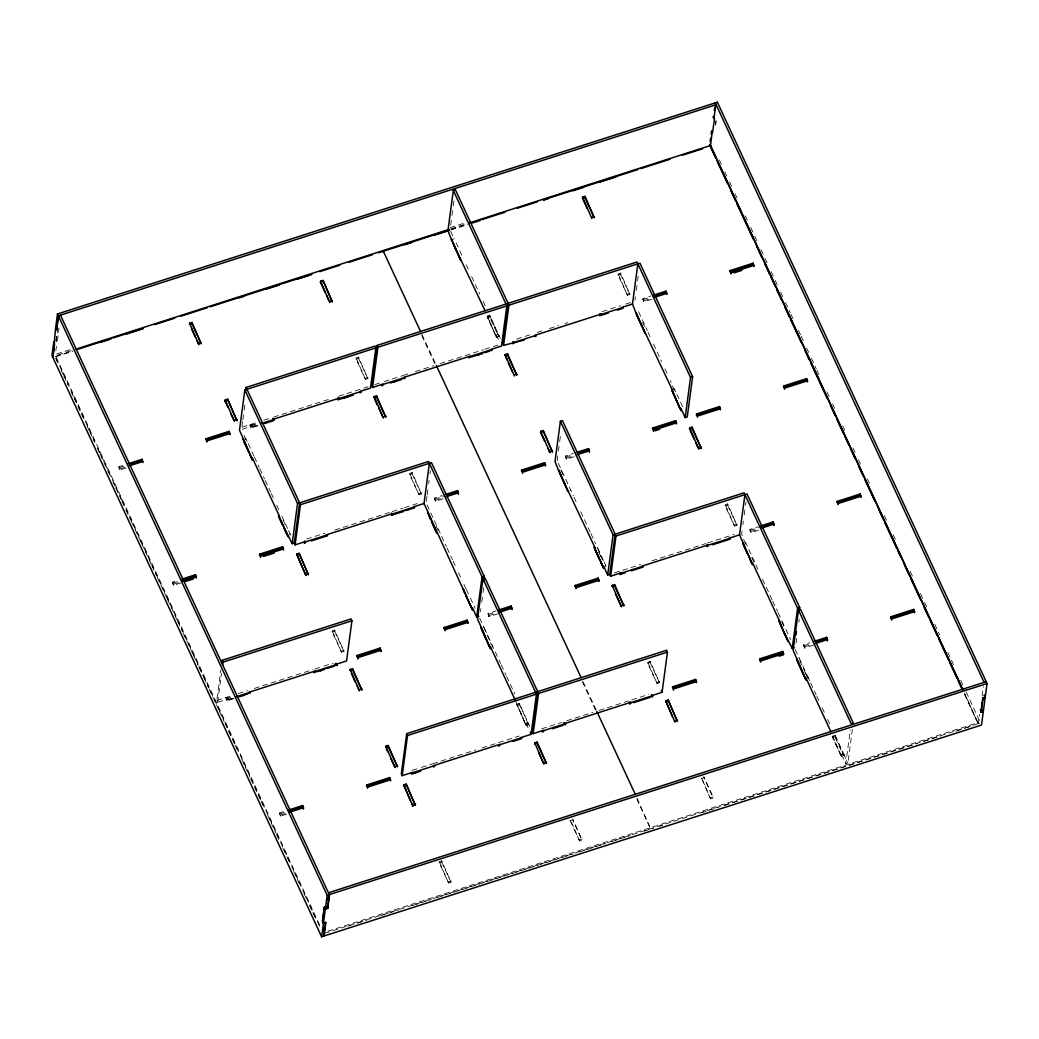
<?xml version="1.0" encoding="UTF-8"?>
<svg xmlns="http://www.w3.org/2000/svg" width="1039" height="1039" viewBox="0 0 1039 1039"><rect width="100%" height="100%" fill="white"/><g stroke="black" fill="none" stroke-linecap="round" stroke-linejoin="round"><path stroke-width="0.75" stroke-dasharray="5 3.75" d="M56.496 336.363L55.885 340.961L56.885 343.117M57.937 328.129L56.184 341.208L57.041 343.039L58.976 328.519M55.859 350.792L56.47 346.195M126.005 467.992L119.875 469.953L118.875 467.81L119.03 466.68L125.161 464.706M119.875 469.953L119.03 466.68M181.072 582.905L173.409 585.36L172.565 582.087L177.162 580.606M173.409 585.36L172.565 582.087M242.645 421.431L241.568 429.471L252.022 426.107L251.165 424.263L251.854 427.432L257.815 425.509M242.853 419.821L243.931 411.782M244.152 410.171L245.217 402.145M245.412 439.016L245.568 437.887L247.581 442.224M245.672 439.991L244.009 434.731M250.88 427.925L250.022 424.639L250.88 427.925L258.542 425.458M251.854 427.432L252.022 426.107M233.892 698.364L227.918 700.286L227.242 697.117L228.099 698.961L217.645 702.312L216.787 700.481L220.865 669.934M217.645 702.312L221.502 673.389M226.944 700.767L226.099 697.494L226.944 700.767L233.074 698.805M227.918 700.286L228.099 698.961M289.803 535.137L289.985 533.825M286.608 814.212L280.478 816.173L279.491 814.031L279.634 812.901L285.764 810.927M280.478 816.173L279.634 812.901M356.039 359.091L356.182 357.948L358.624 357.169L367.871 378.56L365.429 379.339L356.039 359.091L358.481 358.299L358.624 357.169M365.429 379.339L356.182 357.948M332.103 631.933L332.259 630.803L334.701 630.024L343.948 651.414L341.506 652.193L332.103 631.933L334.545 631.154L334.701 630.024M341.506 652.193L332.259 630.803M409.574 474.498L409.73 473.355L412.158 472.576L421.405 493.967L418.977 494.746L409.574 474.498L412.015 473.706L412.158 472.576M450.679 225.164L451.757 217.125M451.965 215.515L453.043 207.475M453.251 205.865L453.9 201.047M418.977 494.746L409.73 473.355M453.887 239.528L454.03 238.399M426.964 496.408L426.107 502.837L440.952 534.825M427.185 494.798L427.821 489.979M428.678 483.551L429.107 480.33M429.977 473.901L430.406 470.693M443.082 498.824L435.419 501.292L434.419 499.136L434.562 498.006L442.237 495.551M435.419 501.292L434.562 498.006M496.187 336.324L496.356 335.013L498.447 334.337L498.278 335.662L489.733 317.246L489.901 315.921L487.811 316.596L487.642 317.908L496.187 336.324L499.032 335.389L498.876 336.519L496.434 337.311L487.187 315.921L489.629 315.129L500.279 338.285M498.876 336.519L489.629 315.129M496.434 337.311L487.187 315.921M439.185 862.747L439.328 861.617L441.77 860.837L451.017 882.228L448.575 883.007L439.185 862.747L441.627 861.967L441.77 860.837M480.512 611.815L480.94 608.594M481.797 602.165L482.862 594.126M483.083 592.529L483.719 587.697M448.575 883.007L439.328 861.617M483.642 626.66L491.551 645.154M498.149 613.737L488.953 616.698L488.109 613.413L495.772 610.958M488.953 616.698L488.109 613.413M492.291 647.18L492.46 645.868M516.071 701.935L525.786 724.586L528.63 723.651L528.487 724.78L526.046 725.56L516.799 704.169L519.24 703.39L529.89 726.547M519.24 703.39L528.487 724.78M557.112 460.797L558.19 452.757M558.398 451.147L559.476 443.108M559.683 441.51L560.761 433.471M525.786 724.586L525.968 723.261L528.059 722.599L527.877 723.91M526.046 725.56L516.799 704.169M561.203 471.316L561.385 470.005M574.073 456.783L566.411 459.251L565.424 457.095L565.567 455.965L573.229 453.511M566.411 459.251L565.567 455.965M570.346 490.603L570.502 489.473M618.036 275.01L618.192 273.88L620.634 273.088L629.881 294.479L627.439 295.271L618.036 275.01L620.478 274.231L620.634 273.088M627.439 295.271L618.192 273.88M635.011 300.128L635.439 296.92M636.297 290.491L637.362 282.452M637.582 280.842L638.219 276.023M579.58 840.967L570.177 820.719L570.333 819.576L579.58 840.967L582.022 840.187L572.775 818.797M605.347 566.476L605.529 565.151M651.544 299.349L643.881 301.804L642.881 299.661L643.037 298.518L650.7 296.063M643.881 301.804L643.037 298.518M674.012 389.638L674.168 388.495L676.181 392.846M674.272 390.612L670.389 380.547M715.559 124.044L715.975 120.966M715.598 125.109L716.183 120.758M647.648 663.272L647.804 662.142L650.232 661.349L659.479 682.74L657.051 683.519L647.648 663.272L650.089 662.479L650.232 661.349M657.051 683.519L647.804 662.142M725.118 505.824L725.261 504.694L727.703 503.902L736.95 525.292L734.508 526.085L725.118 505.824L727.547 505.045L727.703 503.902M734.508 526.085L725.261 504.694M710.585 798.926L701.338 777.549L710.585 798.926L713.027 798.147L713.17 797.017L703.78 776.756L713.027 798.147M742.08 530.942L741.651 534.163L745.742 544.696M742.937 524.513L743.366 521.305M744.223 514.876L745.301 506.837M745.508 505.227L745.937 502.019M745.495 543.709L745.638 542.579L755.041 562.839M758.613 530.163L750.95 532.617L749.95 530.461L750.106 529.332L757.769 526.877M750.95 532.617L750.106 529.332M796.043 643.141L796.692 638.323M798.835 622.244L799.264 619.023M813.693 645.076L804.485 648.024L803.641 644.738L809.771 642.777M804.485 648.024L803.641 644.738M807.822 678.506L808.004 677.194L810.03 681.571M841.33 755.911L832.784 737.495L832.966 736.183L835.057 735.508L834.875 736.833L843.421 755.249L843.603 753.924L841.512 754.6L841.33 755.911L844.175 754.976L834.772 734.716L832.343 735.508L841.59 756.899L844.019 756.106L844.175 754.976M844.019 756.106L834.772 734.716M852.37 729.378L847.863 763.133L845.785 763.808L850.279 730.053M607.321 842.642L978.076 723.676L964.569 693.104M966.192 692.013L980.517 722.884L978.426 723.56L979.66 714.338M982.115 695.909L983.349 686.675M56.574 353.974L72.016 349.026M450.121 227.697L465.55 222.736M70.99 350.74L55.535 355.702L320.493 926.84M451.017 228.788L466.459 223.827M55.885 356.312L72.873 350.87M450.978 229.528L466.407 224.58M55.392 356.832L72.379 351.377M450.861 229.918L467.862 224.463M487.044 317.051L489.473 316.259M487.642 317.908L489.733 317.246M365.585 378.209L368.027 377.43M627.595 294.128L630.024 293.349M242.217 427.146L257.698 422.185M263.828 420.211L271.491 417.756M273.621 417.068L329.038 399.288M338.662 396.197L360.13 389.313M363.663 388.17L368.131 386.729M374.702 384.625L380.677 382.703M384.092 381.612L402.496 375.715M403.08 375.521L409.236 373.546M415.392 371.572L433.86 365.637M440.029 363.663L483.46 349.727M484.992 349.234L489.59 347.766M493.161 346.61L499.136 344.701M516.63 339.091L530.422 334.662M537.163 332.493L543.319 330.519M549.475 328.545L558.709 325.584M564.865 323.597L567.943 322.61M602.204 311.622L620.595 305.726M625.66 304.089L631.634 302.18M118.875 467.81L125.005 465.849M249.88 425.769L257.542 423.315M642.881 299.661L650.544 297.193M250.996 425.587L258.464 423.198M120.017 468.823L126.161 466.862M251.022 426.782L258.685 424.328M644.024 300.674L650.167 298.7M419.12 493.616L421.561 492.837M306.635 539.059L325.025 533.163M334.844 530.007L390.274 512.214M392.197 511.604L402.937 508.162M404.47 507.668L417.197 503.577M172.409 583.217L178.539 581.243M434.419 499.136L443.614 496.187M565.424 457.095L573.086 454.64M173.565 584.23L179.695 582.269M435.562 500.162L443.224 497.694M566.567 458.121L574.229 455.653M341.662 651.063L344.091 650.284M734.664 524.942L737.106 524.163M216.787 700.481L232.229 695.52M238.36 693.558L247.568 690.61M254.308 688.441L312.804 669.661M314.739 669.051L322.402 666.583M323.934 666.09L333.129 663.142M614.27 572.918L640.569 564.489M651.934 560.839L705.806 543.553M707.741 542.929L734.222 534.423M225.944 698.624L233.035 696.52M487.953 614.543L495.616 612.088M749.95 530.461L759.158 527.513M227.099 699.637L233.23 697.676M489.096 615.569L496.759 613.101M751.106 531.487L758.769 529.02M516.643 705.312L519.513 704.182L519.344 705.494L517.253 706.169M657.193 682.389L659.635 681.61M412.171 770.367L419.834 767.912M421.366 767.418L432.094 763.977M432.679 763.782L475.784 749.95M481.953 747.976L519.201 736.015M541.644 728.82L561.567 722.43M566.762 720.754L592.931 712.351M599.1 710.377L628.348 700.987M631.803 699.883L648.674 694.468M279.491 814.031L285.621 812.056M803.498 645.868L811.16 643.414M280.634 815.044L286.764 813.082M804.641 646.894L812.303 644.427M570.177 820.719L572.619 819.927L582.022 840.187M701.182 778.679L703.624 777.886M834.629 735.859L832.187 736.638L841.59 756.899M832.784 737.495L834.875 736.833M448.731 881.877L451.173 881.098M579.736 839.837L582.165 839.057M710.728 797.796L713.17 797.017M327.856 931.243L978.231 722.534M324.61 933.373L573.333 853.551M574.879 853.058L605.776 843.149M347.909 926.243L350.987 925.255M357.169 923.281L366.429 920.307M380.313 915.853L398.833 909.904M412.717 905.45L431.237 899.501M437.419 897.527L573.229 853.941M579.398 851.954L605.633 843.538M611.802 841.564L630.322 835.616M644.219 831.161L653.479 828.187M659.648 826.213L662.739 825.213M701.325 812.836L718.3 807.394M724.469 805.407L917.385 743.495M923.554 741.521L940.529 736.067M955.971 731.118L972.946 725.677M719.339 159.876L721.378 164.292M724.793 171.63L726.832 176.046M729.56 181.929L731.612 186.332M735.028 193.683L737.067 198.098M745.249 215.735L747.301 220.151M750.703 227.502L754.119 234.84M754.795 236.321L757.522 242.191M760.938 249.542L764.34 256.893M765.029 258.36L767.068 262.776M771.159 271.595L774.575 278.946M775.25 280.413L777.302 284.829M780.705 292.18L782.757 296.583M785.484 302.466L790.263 312.752M790.939 314.233L792.991 318.635M798.446 330.402L800.485 334.805M801.173 336.272L803.212 340.688M806.628 348.039L808.667 352.442M811.394 358.325L816.173 368.611M816.849 370.092L818.901 374.495M827.083 392.132L829.122 396.547M832.538 403.898L834.577 408.301M842.772 425.951L844.811 430.354M852.993 447.991L855.045 452.407M858.448 459.758L860.5 464.173M867.318 478.862L870.721 486.213M884.358 515.617L886.41 520.032M893.228 534.721L896.644 542.072M910.281 571.476L913.684 578.827M920.502 593.529L923.918 600.88M924.593 602.347L928.009 609.698M934.827 624.4L939.594 634.686M947.789 652.323L953.919 665.557M960.737 680.259L965.517 690.545M964.789 694.156L978.426 723.56M964.426 694.234L978.076 723.676M638.569 311.765L647.297 330.584M676.857 394.288L683.558 408.756M781.912 620.764L785.263 627.998M785.939 629.439L790.64 639.569M799.186 657.986L808.576 678.246M648.063 332.428L650.102 336.805M653.479 344.091L661.596 361.585M664.973 368.884L666.999 373.248M755.821 564.697L759.197 571.995M762.587 579.281L772.055 599.685M772.73 601.152L777.458 611.361M778.133 612.815L781.523 620.101M795.186 649.57L799.459 658.778M810.706 683.026L816.122 694.688M816.797 696.143L818.823 700.52M822.2 707.806L824.239 712.183M827.615 719.469L830.317 725.3M843.603 753.924L847.863 763.133M620.478 274.231L629.881 294.479M727.547 505.045L736.95 525.292M781.757 621.893L783.77 626.231M799.705 660.57L807.082 676.48M642.622 322.376L644.583 326.623M751.665 557.436L753.626 561.683M805.199 672.843L807.173 677.09M841.512 754.6L845.785 763.808M450.653 231.294L454.316 239.191M456.043 242.736L462.758 257.204M466.238 264.893L468.264 269.27M471.641 276.556L479.758 294.05M483.148 301.336L485.174 305.713M558.333 463.42L573.307 495.707M573.983 497.162L577.372 504.46M580.749 511.746L590.217 532.15M590.892 533.617L595.633 543.813M603.412 560.411L596.698 545.943L603.269 561.554M604.088 561.865L606.101 566.203M560.956 470.342L564.307 477.576M650.089 662.479L659.479 682.74M598.776 552.306L600.75 556.553M496.356 335.013L500.019 342.896M421.964 334.506L435.627 363.949M583.126 681.909L596.1 709.871M637.063 798.199L650.57 828.771L636.92 799.329M421.808 335.636L434.783 363.611M582.282 681.571L595.944 711.001M441.627 536.293L446.367 546.488M447.043 547.956L452.446 559.618M453.134 561.073L455.16 565.45M458.537 572.736L460.563 577.113M463.952 584.399L465.979 588.775M466.368 589.438L469.732 596.672M470.394 598.113L475.096 608.244M479.641 618.244L483.914 627.452M484.317 628.101L500.577 663.363M501.253 664.817L505.993 675.025M506.668 676.48L514.786 693.974M358.481 358.299L367.871 378.56M412.015 473.706L421.405 493.967M436.12 526.111L438.094 530.358M525.968 723.261L529.02 729.846M248.256 443.666L254.958 458.147M281.829 516.058L287.868 529.085M288.543 530.539L290.556 534.877M254.386 457.082L259.127 467.29M259.802 468.758L264.529 478.953M265.205 480.421L270.621 492.083M271.296 493.538L273.322 497.915M276.712 505.201L278.738 509.578M283.024 520.084L285.037 524.435M334.545 631.154L343.948 651.414M441.627 861.967L451.017 882.228M56.067 358.299L94.991 442.211M97.718 448.095L121.628 499.616M122.303 501.084L320.337 927.983M55.716 358.416L57.768 362.819M61.171 370.17L63.223 374.585M63.899 376.053L67.99 384.872M71.405 392.223L73.444 396.638M74.133 398.106L83.678 418.678M87.094 426.029L89.133 430.445M89.822 431.912L94.588 442.198M97.315 448.082L99.367 452.497M100.043 453.965L109.589 474.55M113.004 481.888L115.043 486.304M115.732 487.772L121.186 499.538M121.862 501.006L125.277 508.357M125.953 509.824L130.732 520.11M131.408 521.578L140.966 542.163M141.642 543.631L151.187 564.216M151.876 565.684L156.642 575.97M157.331 577.45L166.876 598.022M167.552 599.49L177.098 620.075M177.786 621.543L182.552 631.829M183.241 633.309L192.786 653.882M193.475 655.349L198.241 665.648M198.93 667.116L203.021 675.934M203.696 677.402L208.475 687.688M209.151 689.169L218.697 709.741M219.385 711.208L224.151 721.508M224.84 722.975L234.385 743.56M235.061 745.028L238.476 752.379M241.879 759.73L244.62 765.6M245.295 767.081L250.074 777.367M250.75 778.834L260.295 799.42M260.984 800.887L264.387 808.238M267.802 815.589L270.53 821.459M271.205 822.94L275.984 833.226M276.66 834.694L280.075 842.045M282.803 847.928L286.206 855.279M286.894 856.746L290.297 864.097M293.712 871.448L300.531 886.15M303.946 893.501L305.986 897.904M309.401 905.255L312.129 911.138M312.804 912.606L316.22 919.957"/><path stroke-width="1.5" d="M55.638 327.805L52.95 357.611L321.622 936.801L323.713 936.126L325.519 922.645L323.428 923.32L321.622 936.801M713.092 116.836L713.936 118.68L715.793 104.822L714.936 102.991L57.483 313.96L55.69 327.467L56.638 329.96L58.483 316.116L60.574 315.44L329.259 894.618L327.454 908.125L325.363 908.8L327.168 895.293L58.483 316.116M56.535 329.311L58.34 315.804L57.483 313.96M128.226 463.732L142.018 459.303L141.875 460.433L129.602 464.368M142.863 462.576L142.018 459.303M189.592 323.259L189.436 324.389L191.877 323.61L192.033 322.48L189.592 323.259L198.839 344.649L196.826 340.311M192.033 322.48L201.28 343.87L191.877 323.61M206.125 438.731L205.982 439.861L228.97 432.484L229.125 431.354L206.125 438.731L206.969 442.004M181.76 579.139L195.553 574.71L195.41 575.84L181.604 580.269M196.41 577.983L195.553 574.71M227.723 406.911L225.034 401.119L225.19 399.989L227.619 399.21L236.866 420.6L227.619 399.21M229.125 431.354L229.97 434.627L228.97 432.484M234.437 421.379L225.19 399.989M245.646 390.651L246.074 387.443L374.988 346.078L375.845 347.909L244.84 389.95L239.477 430.133L252.126 459.082L252.295 457.757L279.348 516.071L279.179 517.396L292.167 543.696L294.258 543.033L299.622 502.85M242.97 439.796L243.126 438.666L252.373 460.056L249.685 454.264M221.723 663.505L222.151 660.297L351.065 618.919L351.922 620.764L346.558 660.947L336.104 664.298L335.922 665.622L335.078 663.778M222.58 665.35L223.008 662.129L222.151 660.297M272.75 420.717L272.932 419.405L339.13 398.158L338.948 399.483L349.403 396.119M259.672 554.138L259.516 555.268L282.504 547.891L282.66 546.748L259.672 554.138L260.516 557.411M248.828 693.571L248.996 692.26L315.194 671.012L315.025 672.337M249.944 693.39L250.087 692.26L236.295 696.688M278.569 516.526L278.725 515.396L287.972 536.786M283.504 550.034L282.66 546.748M325.142 292.478L320.441 282.348L320.596 281.218L323.025 280.439L332.272 301.829L323.025 280.439M292.167 543.696L297.531 503.512L244.84 389.95M304.531 540.994L305.388 542.839L305.557 541.514L295.115 544.865L300.466 504.694L246.074 387.443M329.844 302.609L320.596 281.218M296.66 554.073L305.908 575.463L296.66 554.073L299.102 553.293L308.349 574.684L299.102 553.293M304.414 543.332L304.557 542.189L327.558 534.812L327.402 535.942M337.974 399.963L338.13 398.833L361.117 391.456L360.975 392.586M314.051 672.817L314.194 671.688L337.194 664.311L337.039 665.441L336.052 663.298M302.635 805.524L303.479 808.797L302.635 805.524L288.829 809.952M359.858 392.768L360.026 391.456L370.481 388.092L375.845 347.909M382.884 251.737L383.04 250.607L420.6 331.558M524.305 340L503.577 345.39L508.941 305.206L639.933 263.166L692.623 376.728L687.26 416.912L685.169 417.587L690.532 377.404L636.998 261.997L377.079 345.403L371.715 385.586L372.572 387.43L383.027 384.066L382.846 385.391M372.572 387.43L377.936 347.247L377.079 345.403M374.131 396.625L373.975 397.755L376.417 396.976L376.573 395.846L374.131 396.625L383.378 418.016M381.871 385.885L382.027 384.755L405.028 377.365L404.872 378.508M350.195 669.48L350.052 670.61L352.494 669.83L352.637 668.7L350.195 669.48L359.442 690.87L356.767 685.078M376.573 395.846L385.82 417.236L376.417 396.976M357.104 655.453L357.948 658.739L357.104 655.453L380.092 648.076L380.936 651.349L380.092 648.076M324.467 907.294L322.622 921.125L323.467 922.97L325.908 922.19L324.064 936.009L981.517 725.04L983.31 711.559L982.452 709.715M323.467 922.97L325.311 909.138L324.363 906.644L322.428 921.164L323.428 923.32M323.623 931.1L324.025 928.022M327.727 900.358L328.129 897.28M325.311 909.138L327.753 908.359L329.597 894.514L328.753 892.67L986.193 681.688L987.05 683.532L985.245 697.039L982.816 697.818L980.868 712.338L983.31 711.559M352.637 668.7L361.884 690.091L352.494 669.83M403.755 378.69L403.937 377.365L470.135 356.117L469.953 357.442M391.508 515.37L391.664 514.24L414.665 506.863L414.509 507.993M403.781 511.435L392.482 514.889L392.664 513.565L326.467 534.812L326.285 536.124L311.362 540.916M366.741 784.952L366.585 786.081L389.586 778.705L389.729 777.562L366.741 784.952L367.585 788.224M508.941 305.206L455.407 189.799L453.316 190.475L447.952 230.645L452.043 241.178M451.446 240.321L451.588 239.178L460.835 260.568M385.794 746.21L385.651 747.34L388.079 746.56L388.235 745.431L385.794 746.21L395.041 767.6L391.015 758.925M471.602 607.763L424.016 503.499L429.38 463.316M389.729 777.562L390.586 780.847L389.586 778.705M388.235 745.431L397.482 766.821L388.079 746.56M651.466 696.948L651.648 695.636L662.09 692.273L667.454 652.089L666.596 650.258L406.691 733.664L401.327 773.847L402.184 775.678L412.639 772.328L412.457 773.652L416.938 772.211M402.184 775.678L407.548 735.508L406.691 733.664M436.912 533.423L427.665 512.032L430.198 518.955M410.301 800.485L403.742 784.887L406.171 784.107L415.418 805.498M414.756 804.043L406.171 784.107M411.483 774.146L411.639 773.003L434.627 765.626L434.484 766.756M468.979 357.936L469.134 356.793L492.122 349.416L491.979 350.546M403.742 784.887L412.99 806.277L411.639 803.381M457.563 490.629L458.407 493.915L457.563 490.629L445.302 494.564M444.198 627.504L444.056 628.634L467.043 621.257L467.199 620.127L444.198 627.504L445.056 630.777M433.367 766.938L433.536 765.626L499.733 744.379L499.564 745.703M490.863 350.727L491.031 349.416L501.486 346.052L506.85 305.882L453.316 190.475M508.084 303.362L502.72 343.545L503.577 345.39M467.199 620.127L468.044 623.4L467.043 621.257M505.136 354.585L504.98 355.715L507.422 354.935L507.564 353.805L505.136 354.585L514.383 375.975M472.251 609.179L472.433 607.854L476.706 617.062L478.797 616.4M472.511 610.153L463.264 588.762L464.459 592.788M512.876 343.844L513.032 342.714L536.02 335.337L535.877 336.467M476.706 617.062L482.07 576.892L428.523 461.485L297.531 503.512M543.462 731.612L543.631 730.287L533.189 733.651L538.54 693.468L485.005 578.061L482.914 578.723L477.55 618.906L489.538 646.44M483.512 581.035L484.148 576.216L431.471 462.654L300.466 504.694M481.057 628.569L481.2 627.439L490.447 648.83M507.564 353.805L516.812 375.196L507.422 354.935M490.2 647.855L490.369 646.531L515.396 700.481M534.76 336.649L534.929 335.324L601.126 314.077L600.958 315.401L608.425 313.012M521.669 470.057L521.513 471.187L544.514 463.81L544.67 462.68L521.669 470.057L522.513 473.342M511.097 606.036L511.941 609.309L511.097 606.036L498.837 609.971M498.59 746.184L498.733 745.054L521.734 737.677L521.578 738.807M544.605 441.133L540.579 432.458L540.722 431.328L543.163 430.536L552.41 451.926L543.163 430.536M544.67 462.68L545.514 465.953L544.514 463.81M582.593 197.137L582.45 198.28L584.879 197.488L585.035 196.358L582.593 197.137L591.84 218.528M540.722 431.328L549.969 452.705L547.956 448.367M625.4 572.723L620.919 574.164L621.101 572.84L610.646 576.203L616.01 536.02L562.476 420.613L560.385 421.289L555.021 461.459L559.112 471.992M585.035 196.358L594.282 217.748L584.879 197.488M512.993 741.391L520.461 738.989L520.643 737.664L531.098 734.313L536.449 694.13L482.914 578.723M533.189 733.651L532.332 731.807L537.695 691.623M567.917 491.382L558.67 469.992L567.242 489.94M534.734 742.846L534.591 743.976L537.02 743.197L537.176 742.067L534.734 742.846L543.981 764.236M542.488 732.105L542.631 730.962L565.632 723.586L565.476 724.715L564.489 722.573M599.984 315.895L600.126 314.752L623.127 307.375L622.971 308.505M537.176 742.067L546.423 763.457L537.02 743.197M588.568 448.588L589.412 451.874L588.568 448.588L576.294 452.523M575.203 585.464L575.061 586.593L598.048 579.217L598.204 578.087L575.203 585.464L576.048 588.736M594.113 547.865L594.269 546.735L603.503 568.112L600.828 562.333M685.169 417.587L680.896 408.379L680.727 409.691L672.181 391.274L672.35 389.963L636.582 314.544L632.491 304.024L637.842 263.841M598.204 578.087L599.048 581.359L598.048 579.217M635.985 313.687L636.128 312.544L645.375 333.935M615.153 534.176L609.789 574.359L607.698 575.035L613.062 534.851L560.385 421.289M612.205 585.399L612.049 586.528L614.491 585.749L614.646 584.619L612.205 585.399L621.452 606.789L615.413 593.776M619.945 574.658L620.101 573.528L643.102 566.138L642.946 567.281M614.646 584.619L623.894 606.01L614.491 585.749M653.765 295.076L666.025 291.141L665.882 292.271L653.609 296.206M666.869 294.427L666.025 291.141M652.674 428.016L652.518 429.146L675.519 421.769L675.662 420.639L652.674 428.016L653.518 431.302M629.582 704.143L629.738 703.013L652.739 695.636L652.583 696.766L651.583 694.623M710.144 141.382L710.546 138.382M711.144 133.888L711.546 130.901M714.287 110.381L714.689 107.381M710.39 146.642L712.092 132.498M712.546 133.044L714.481 118.524L713.481 116.381M675.662 420.639L676.506 423.912L675.519 421.769M680.974 410.678L671.726 389.287L679.636 407.782M689.662 427.951L689.519 429.094L691.961 428.302L692.104 427.172L689.662 427.951L698.909 449.342M696.572 413.925L696.416 415.055L719.417 407.678L719.559 406.548L696.572 413.925L697.416 417.21M672.298 716.416L665.739 700.806L668.181 700.026L677.428 721.417M692.104 427.172L701.351 448.562L691.961 428.302M676.753 719.975L668.181 700.026M672.636 686.779L672.493 687.909L695.481 680.532L695.636 679.402L672.636 686.779L673.493 690.065M730.131 270.569L729.988 271.699L752.976 264.322L753.132 263.192L730.131 270.569L730.975 273.854M674.986 722.196L665.739 700.806M719.559 406.548L720.417 409.834L719.417 407.678M707.052 546.709L707.208 545.566L730.196 538.189L730.053 539.319M696.481 682.688L695.636 679.402M753.132 263.192L753.976 266.478L752.976 264.322M782.536 629.179L779.432 620.777L752.379 562.45L752.197 563.774L739.56 534.838L744.924 494.655M743.054 544.501L743.21 543.358L752.457 564.748M783.679 385.976L783.523 387.105L806.511 379.729L806.667 378.599L783.679 385.976L784.523 389.261M773.107 521.955L773.951 525.24L773.107 521.955L760.834 525.89M759.743 658.83L759.587 659.96L782.588 652.583L782.744 651.453L759.743 658.83L760.587 662.116M806.667 378.599L807.511 381.884L806.511 379.729M782.744 651.453L783.588 654.726L778.99 656.206M788.043 641.492L778.795 620.101L781.341 627.011M794.328 647.726L792.238 648.401L797.601 608.218L744.067 492.811L613.062 534.851M798.459 610.062L851.136 723.625L853.227 722.949L800.549 609.386L798.459 610.062L793.095 650.232L805.732 679.181L805.913 677.857L830.94 731.807M796.043 634.868L796.471 631.647M799.264 610.763L799.692 607.542L747.015 493.98L616.01 536.02M796.588 659.908L796.744 658.765L805.991 680.155M837.213 501.382L837.057 502.512L860.058 495.135L860.201 494.006L837.213 501.382L838.057 504.668M826.641 637.362L827.486 640.647L826.641 637.362L814.368 641.297M860.201 494.006L861.045 497.291L860.058 495.135M890.748 616.789L890.592 617.919L913.593 610.542L913.736 609.412L890.748 616.789L891.592 620.075M913.736 609.412L914.593 612.698L913.593 610.542M985.206 697.377L983.362 711.208L981.271 711.884L983.115 698.052L985.206 697.377L984.206 695.234M58.34 315.804L715.793 104.822M75.613 349.26L449.471 229.281M469.55 222.84L710.546 145.499L962.517 688.688M77.496 349.39L109.9 338.987M112.991 337.987L142.317 328.584M154.668 324.623L174.721 318.181M180.903 316.207L207.138 307.778M210.216 306.791L307.453 275.595M319.791 271.634L339.857 265.192M349.117 262.218L372.274 254.789M378.443 252.815L447.887 230.528M481.836 219.632L504.993 212.203M517.344 208.242L537.397 201.8M543.579 199.813L637.712 169.604M640.803 168.617L670.129 159.201M682.467 155.24L702.533 148.811M100.186 342.454L111.004 338.987M126.446 334.026L143.447 328.571M239.217 297.842L243.853 296.349M265.477 289.413L279.387 284.946M297.92 278.997L311.83 274.543M404.522 244.788L412.236 242.321M433.873 235.372L449.316 230.411M472.485 222.982L480.213 220.502M543.553 200.176L548.189 198.696M572.905 190.76L583.723 187.293M599.165 182.332L616.153 176.877M320.441 282.348L322.882 281.569M198.981 343.519L201.423 342.74M329.986 301.479L332.428 300.7M591.996 217.398L594.438 216.619M377.936 347.247L506.85 305.882M225.034 401.119L227.476 400.34M234.58 420.25L237.022 419.47M632.491 304.024L622.036 307.375L621.854 308.687L617.374 310.129M129.226 465.875L143.018 461.446M207.125 440.874L230.126 433.497M261.75 423.341L274.023 419.405L273.867 420.535L272.867 418.392M654.765 297.232L667.025 293.297M731.131 272.725L754.132 265.335M390.313 383.001L394.794 381.56M471.446 356.961L478.914 354.572M484.888 352.65L489.369 351.208M264.672 423.496L272.335 421.029M342.571 398.495L353.312 395.054M394.145 381.949L401.807 379.482M478.174 354.974L482.771 353.507M734.054 272.867L741.716 270.413M383.521 416.886L385.963 416.107M514.526 374.845L516.967 374.066M690.532 377.404L692.623 376.728M540.579 432.458L543.02 431.666M550.125 451.575L552.566 450.796M446.679 495.2L457.407 491.759M577.684 453.16L588.412 449.718M424.016 503.499L413.574 506.863L413.392 508.175L405.924 510.578M182.76 581.282L196.553 576.853M260.659 556.281L283.66 548.904M446.289 496.707L458.563 492.772M522.669 472.2L545.657 464.823M577.294 454.679L589.555 450.731M653.674 430.159L676.662 422.782M697.572 416.081L720.559 408.704M784.666 388.131L807.667 380.742M185.669 581.424L193.332 578.97M263.581 556.423L274.309 552.982M655.051 430.808L659.648 429.328M296.518 555.203L298.946 554.423M306.063 574.333L308.505 573.554M699.065 448.212L701.507 447.432M482.07 576.892L484.148 576.216M223.008 662.129L351.922 620.764M356.948 656.583L379.949 649.206M498.681 611.101L510.941 607.166M760.691 527.02L772.951 523.085M739.56 534.838L729.105 538.189L728.936 539.501L712.507 544.774M358.104 657.596L381.092 650.219M445.199 629.647L468.199 622.27M499.837 612.114L512.097 608.179M576.203 587.606L599.191 580.23M761.834 528.046L774.094 524.111M838.2 503.538L861.201 496.148M242.853 695.494L247.334 694.052M316.518 671.856L320.999 670.415M326.973 668.493L334.428 666.103M631.374 570.814L641.829 567.463L642.011 566.138L708.208 544.891L708.027 546.215L707.169 544.371M239.204 696.831L243.814 695.364M320.181 670.856L324.778 669.376M359.598 689.74L362.04 688.961M621.595 605.659L624.036 604.88M797.601 608.218L799.692 607.542M407.548 735.508L536.449 694.13M538.54 693.468L667.454 652.089M395.197 766.47L397.638 765.691M532.332 731.807L530.241 732.469L531.098 734.313M288.686 811.082L302.479 806.654M815.758 641.933L826.486 638.491M289.829 812.095L303.635 807.667M367.741 787.094L390.729 779.718M673.636 688.935L696.637 681.545M760.743 660.973L783.731 653.596M815.368 643.453L827.641 639.517M891.748 618.945L914.736 611.555M552.423 728.742L562.865 725.378M633.543 702.702L649.972 697.429M413.015 773.652L420.678 771.185M403.587 786.016L406.028 785.237M665.583 701.935L668.025 701.156M413.132 805.147L415.574 804.368M544.137 763.107L546.579 762.327M675.142 721.066L677.571 720.287M327.168 895.293L329.259 894.618M329.597 894.514L987.05 683.532M984.401 695.195L985.245 697.039M980.271 709.728L981.271 711.884M709.741 144.382L962.737 689.753M711.079 148.109L715.858 158.409M717.222 161.357L727.469 183.435M730.885 190.799L735.664 201.098M737.028 204.047L753.418 239.373M756.834 246.737L761.613 257.036M765.029 264.4L769.808 274.699M771.172 277.647L775.263 286.478M776.627 289.426L781.406 299.726M784.822 307.089L789.601 317.389M790.978 320.337L801.212 342.415M804.628 349.779L809.407 360.078M810.771 363.027L827.161 398.353M830.577 405.717L835.356 416.016M836.72 418.964L843.551 433.679M844.915 436.627L849.019 445.458M850.383 448.406L855.162 458.706M858.578 466.069L863.357 476.369M864.721 479.317L874.968 501.395M878.384 508.759L883.163 519.058M884.527 522.007L896.813 548.501M898.177 551.449L900.917 557.333M904.333 564.697L909.112 574.996M910.476 577.944L920.71 600.023M924.126 607.386L928.905 617.686M930.282 620.634L937.1 635.349M938.477 638.297L948.711 660.375M950.075 663.324L956.906 678.038M958.27 680.987L962.374 689.818M792.238 648.401L783.848 632.011M583.113 199.722L587.139 208.41M636.647 315.129L642.024 326.701M643.362 329.597L644.712 332.493M690.195 430.536L694.221 439.211M695.559 442.107L698.247 447.9M743.729 545.943L747.08 553.177M750.444 560.411L751.781 563.307M782.679 629.907L786.705 638.595M797.264 661.349L805.316 678.714M600.1 313.557L600.958 315.401M512.993 341.506L513.85 343.351M620.075 572.32L620.919 574.164M609.789 574.359L610.646 576.203M485.109 310.765L452.705 242.594M607.698 575.035L603.438 565.826L603.256 567.138L594.711 548.722L594.892 547.41L559.774 473.407M661.246 690.441L662.09 692.273M453.459 244.659L460.173 259.127M505.655 357.169L506.993 360.065M508.331 362.962L512.357 371.637M594.789 549.306L599.477 559.437M629.712 701.819L630.556 703.663L630.738 702.338L564.541 723.586L564.359 724.897L563.515 723.066M436.302 365.416L581.074 677.493M596.776 711.351L635.024 793.783M326.48 295.375L328.493 299.713M374.65 399.21L377.339 404.989M378.677 407.885L382.703 416.574M431.536 521.851L436.237 531.981M465.797 595.685L471.836 608.711M481.719 630.024L489.772 647.388M538.618 752.665L543.319 762.795M338.091 397.638L338.948 399.483M391.638 513.045L392.482 514.889M294.258 543.033L295.115 544.865M191.449 328.727L195.475 337.415M231.074 414.145L233.762 419.938M243.645 441.25L248.347 451.381M279.244 517.98L282.595 525.215M283.946 528.111L286.621 533.89M351.39 673.506L355.416 682.181M386.313 748.794L387.664 751.691M326.895 906.515L327.753 908.359M53.755 341.987L51.95 355.468L52.807 357.312L54.599 343.831L53.755 341.987M717.378 102.199L715.287 102.874L983.959 682.052L986.05 681.389L717.378 102.199"/></g></svg>
